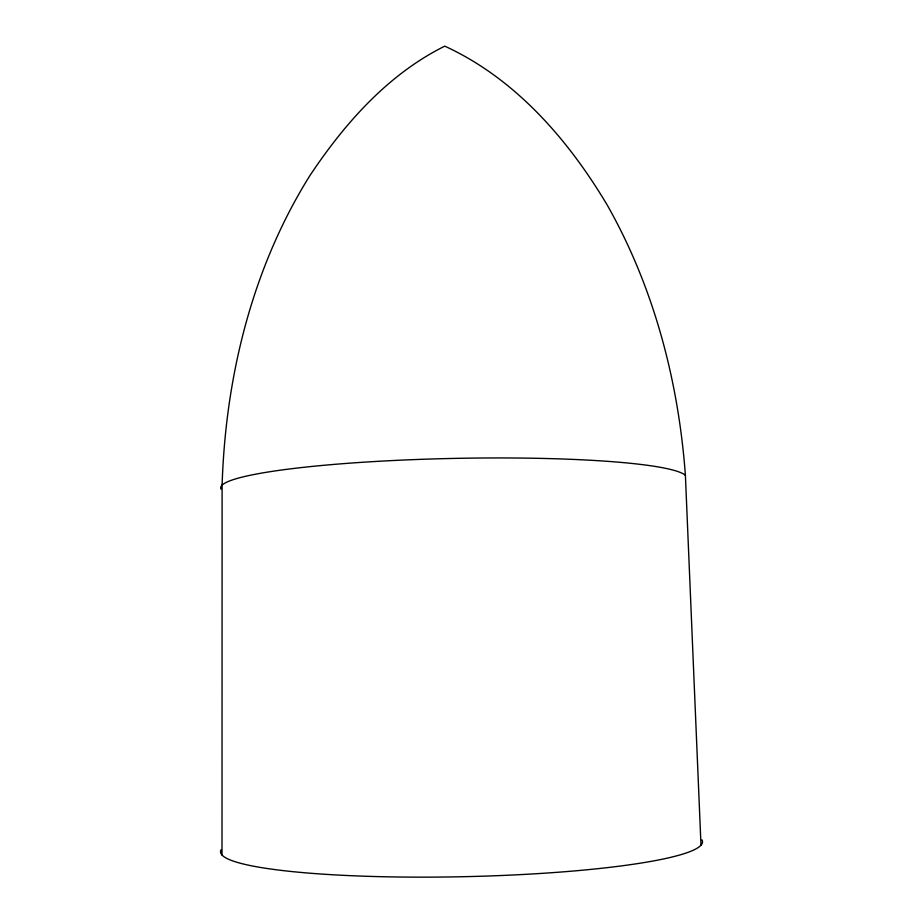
<?xml version="1.0" encoding="UTF-8"?>
<svg xmlns="http://www.w3.org/2000/svg" width="923" height="923" viewBox="0 0 923 923"><rect width="100%" height="100%" fill="white"/><g stroke="black" fill="none" stroke-linecap="round" stroke-linejoin="round"><path stroke-width="1.38" d="M222.005 855.021L222.108 484.667M222.108 485.14C225.524 376.907 252.141 267.797 310.001 175.439C344.671 123.428 387.948 74.371 444.759 46.15C515.265 78.432 568.256 139.638 607.288 205.16C653.957 287.584 678.474 381.13 685.397 475.264A233.277 24.633 -1.2 0 0 433.948 458.916A233.277 24.633 -1.2 0 0 220.978 489.098M685.374 474.78L700.995 845.203M701.988 839.872A241.03 29.951 -1.2 0 1 461.315 876.746A241.03 29.951 -1.2 0 1 221.093 849.737"/></g></svg>
